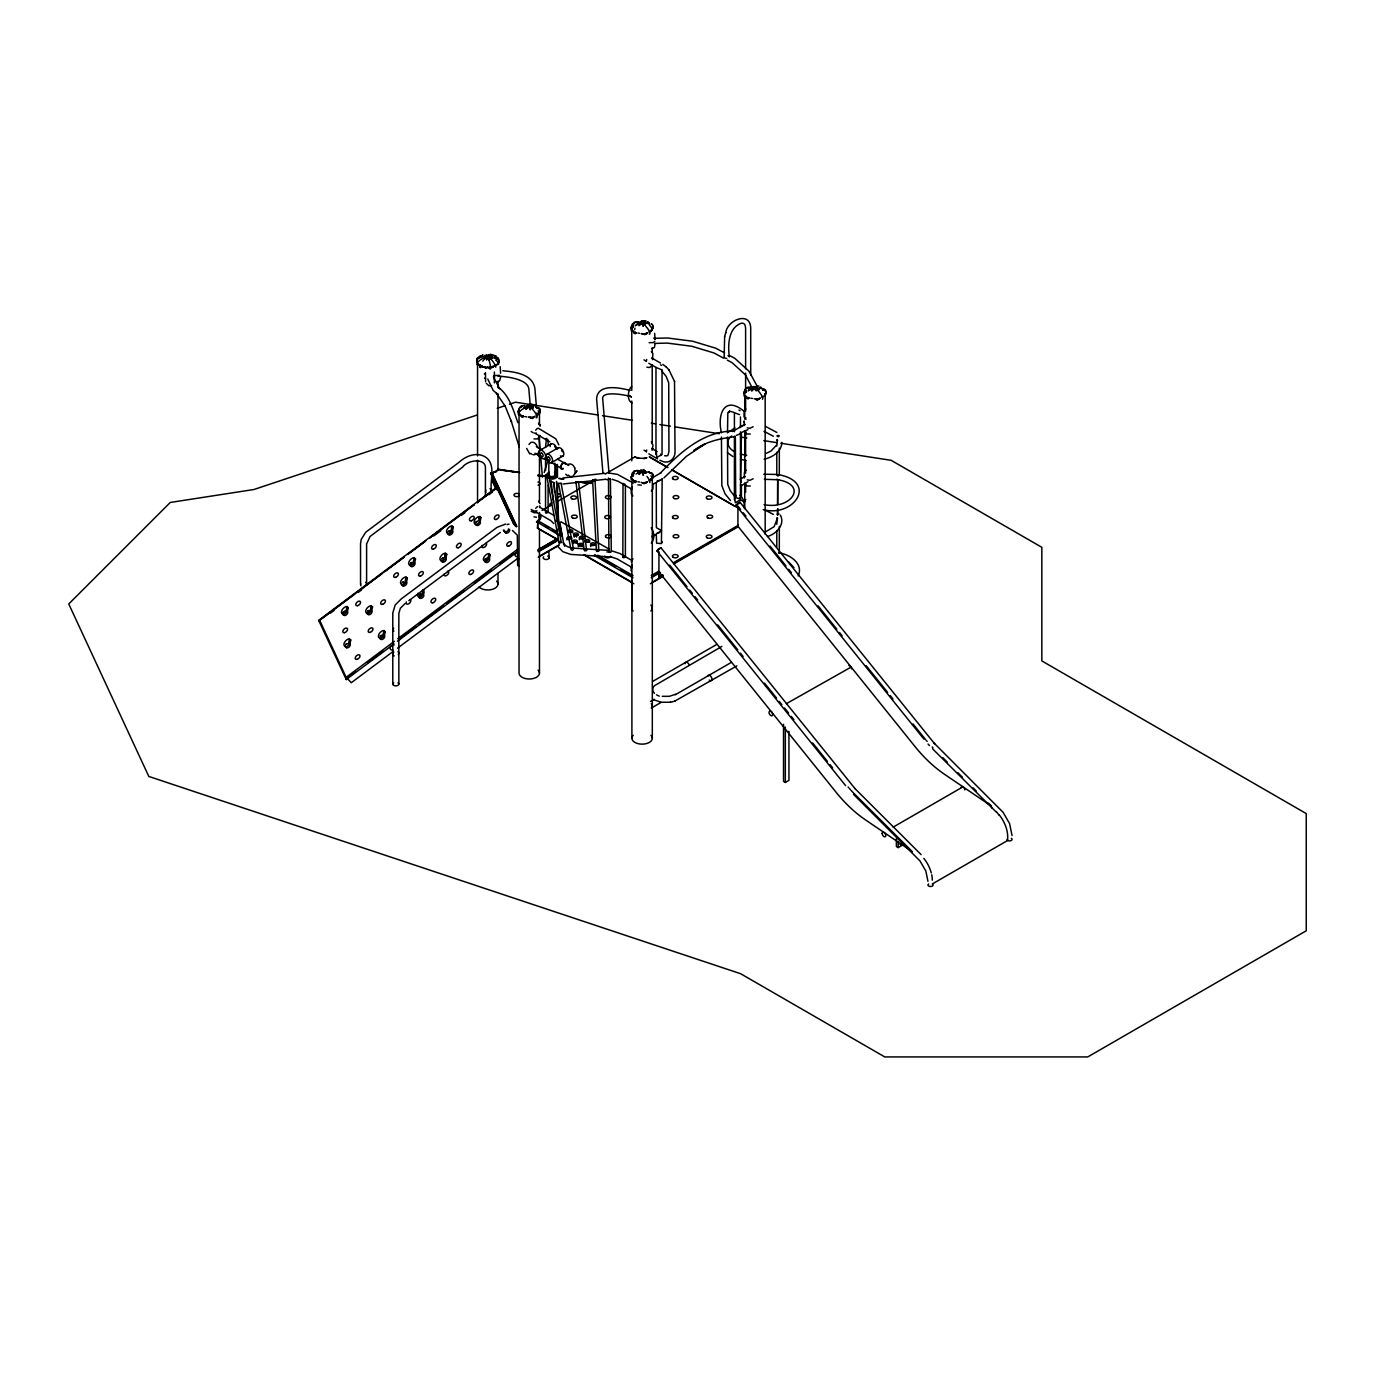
<?xml version="1.0" encoding="UTF-8"?>
<svg xmlns="http://www.w3.org/2000/svg" width="1375" height="1375" viewBox="0 0 1375 1375"><rect width="100%" height="100%" fill="white"/><g stroke="black" fill="none" stroke-linecap="round" stroke-linejoin="round"><path stroke-width="1.5" d="M656.287 534.411L656.58 543.159L661.427 543.606L662.183 478.878M605.155 474.083L634.837 456.947M735.367 437.405L735.694 497.612L738.873 498.558L741.4 497.097L741.434 485.547L747.966 481.766M779.058 513.958L777.425 514.903L777.614 508.681M655.016 343.527L654.483 347.428L652.025 348.752M780.364 515.058C785.452 524.545 776.256 533.947 767.559 536.508M500.689 376.87L499.623 380.892L496.925 382.078M635.748 481.078L634.064 480.923L635.233 481.113L635.147 482.591L631.933 478.723L634.459 481.748L636.436 481.628L635.13 481.164M498.128 359.184L497.819 359.184A13.509 10.656 -24.8 0 0 497.097 358.652M368.655 612.648L369.188 611.738M449.453 532.864L450.364 531.764M594.945 479.205L598.812 551.134L596.836 551.513L597.283 550.223M595.134 479.634L593.278 480.339M631.675 327.044L630.902 327.473L632.792 323.572L631.709 327.714M743.755 392.631L745.645 388.712L744.219 393.181L745.37 391.548A10.811 8.525 -24.8 0 1 745.938 390.947M519.406 472.244L497.905 469.58M724.642 336.548L724.161 356.916M548.109 485.152L548.092 512.514L545.961 513.133L546.459 511.706M625.402 485.684L625.384 557.219L623.253 557.769L623.459 556.377M662.045 369.548L662.045 454.489L656.855 457.48L656.373 452.977M744.047 501.841L740.472 499.778L735.298 502.769L734.817 498.248M561.069 483.192L573.478 549.295L572.275 550.43L570.934 549.45L558.491 483.244L561.034 483.364M781.825 442.303C781.791 451.67 772.269 457.377 764.173 459.233M776.738 519.991L774.142 526.659L765.927 531.661M491.82 367.709L487.042 367.245L490.652 368.964M521.211 415.766L523.583 416.47M544.242 472.519L548.006 459.955M646.181 333.214A10.811 2.286 -81.2 0 0 646.044 334.056L641.266 333.592L644.841 334.555L647.625 332.922L643.655 334.314M646.13 481.937A10.811 2.286 -81.2 0 0 645.975 482.78L644.875 483.295M746.986 397.358L749.341 398.062L747.278 398.114L744.855 395.158L748.069 399.025L748.155 397.547M759.034 398.372A10.811 2.286 -81.2 0 0 758.897 399.214L754.119 398.767M736.244 435.377L741.434 433.417L740.541 485.031L741.434 485.547L740.541 485.031M486.733 359.786L488.108 355.386L489.466 355.506L485.805 357.878M845.608 785.606L656.923 550.877L658.814 548.745L660.945 547.783L855.044 788.648M660.945 547.783L656.923 550.877M923.931 739.148L735.917 505.261L737.808 503.13L739.939 502.184L934.038 743.05M739.939 502.184L738.564 503.886M586.609 550.55L584.598 550.859L585.166 549.502M578.497 481.611L586.609 550.533M498.678 362.45L498.953 361.006L498.214 363.705M766.03 392.511L765.256 395.278L766.03 392.511M610.397 478.844L611.291 551.461C610.998 553.747 607.08 551.255 609.692 550.945M545.548 447.408L546.459 438.333M622.858 557.133L623.013 483.347M779.35 448.13L779.298 475.252L777.683 476.025L777.425 474.581M513.941 524.133L491.03 473.069L492.095 473.069L516.845 526.402M486.647 359.752L487.97 355.747L489.363 355.266M558.938 542.231L559.436 543.159L561.309 542.334L549.639 480.133M556.944 533.878L536.594 521.709L538.33 520.936L556.927 531.661M500.586 373.227L500.191 366.661M744.356 477.898L744.648 476.678M631.228 561.773L632.947 558.731M494.381 382.938L494.381 372.006M559.178 543.108L546.666 475.613M557.58 483.295L557.631 521.348M558.834 535.511L560.141 534.858L553.816 482.505M725.759 332.767C727.031 320.134 750.337 310.544 750.716 328.161L750.716 375.048M776.789 446.084L777.425 439.467M776.789 524.288L777.425 517.653M779.298 553.438L779.35 526.316M724.573 336.806L725.811 332.63M798.153 575.936C804.048 563.578 789.233 553.97 778.473 552.802M545.548 439.003L547.955 439.416M622.858 483.639L625.041 484.258M540.066 435.514L537.556 438.934L533.964 438.9M652.283 352.395L651.355 351.553L652.85 353.512L652.558 359.683M652.283 442.698L651.355 441.856L653.005 445.07L652.094 450.312M996.411 812.212L932.559 748.791M654.844 341.258L653.314 342.598L649.12 342.684M381.373 637.244L382.456 636.298L382.525 637.381M403.494 583.756L404.955 583M411.623 564.438L412.723 563.475L412.947 564.386M420.527 596.114L421.438 595.186M486.355 560.33L487.438 559.384M479.806 516.398L478.878 520.214L480.098 521.709A2.492 1.478 -43.5 0 1 478.981 524.889L478.483 525.198A2.492 1.478 -43.5 0 1 476.97 525.439L475.527 524.081A4.795 2.853 -43.5 0 1 474.53 520.438A4.795 2.853 -43.5 0 1 478.878 516.57L480.958 517.602L480.098 521.709M776.17 445.483L771.031 451.017L765.927 453.475M394.35 641.317L346.156 677.308L346.277 679.611L318.656 620.314L496.942 487.145M538.038 413.961L539.567 413.72L540.272 410.919L538.656 414.167A10.811 8.525 -24.8 0 0 538.106 413.738M652.369 478.775L653.125 476.077L652.008 479.772L651.2 478.638L652.317 478.002L650.891 479.119A10.811 8.525 -24.8 0 1 651.595 479.531M776.789 439.88L777.58 440.705M776.789 518.066L777.58 518.891M707.747 676.156L707.97 675.675A3.025 1.753 60 0 1 710.72 676.259A3.025 1.753 60 0 1 711.838 680.006A3.025 1.753 60 0 1 709.259 680.058M651.303 330.773L652.386 329.278M765.359 395.261L764.156 395.948L765.239 394.436A10.811 6.239 60.1 0 0 764.827 393.68M480.511 364.736L480.27 365.234A1.977 1.152 -59.9 0 0 479.892 366.18M748.739 389.623L748.98 389.108A10.811 2.286 -81.2 0 1 749.427 388.386M498.231 362.863L498.764 361.866M652.403 365.148L649.739 367.503L646.817 367.228M555.62 520.42L556.084 521.383M751.798 390.775L754.033 388.3L757.488 387.08M347.119 606.409L346.191 610.225L347.411 611.72A2.492 1.478 -43.5 0 1 346.294 614.9L345.761 615.227A2.492 1.478 -43.5 0 1 344.283 615.45L342.839 614.092A4.795 2.853 -43.5 0 1 341.842 610.448A4.795 2.853 -43.5 0 1 346.191 606.581L348.27 607.612L347.411 611.72M349.611 638.756L348.683 642.572L349.903 644.067A2.492 1.478 -43.5 0 1 348.803 647.247L348.305 647.556A2.492 1.478 -43.5 0 1 346.775 647.797L345.348 646.422A4.795 2.853 -43.5 0 1 344.334 642.795A4.795 2.853 -43.5 0 1 348.683 638.911L350.763 639.959L349.903 644.067M371.388 605.619L370.477 609.434L371.68 610.93A2.492 1.478 -43.5 0 1 370.58 614.092L370.047 614.436A2.492 1.478 -43.5 0 1 368.552 614.659L367.125 613.284A4.795 2.853 -43.5 0 1 366.111 609.641A4.795 2.853 -43.5 0 1 370.459 605.773L372.539 606.822L371.68 610.93M414.356 557.58L413.428 561.395L414.648 562.891A2.492 1.478 -43.5 0 1 413.531 566.07L413.033 566.38A2.492 1.478 -43.5 0 1 411.52 566.62L410.077 565.263A4.795 2.853 -43.5 0 1 409.08 561.619A4.795 2.853 -43.5 0 1 413.428 557.734L415.491 558.783L414.648 562.891M406.209 576.898L405.281 580.731L406.502 582.227A2.492 1.478 -43.5 0 1 405.384 585.389L404.852 585.716A2.492 1.478 -43.5 0 1 403.373 585.939L401.93 584.581A4.795 2.853 -43.5 0 1 400.933 580.938A4.795 2.853 -43.5 0 1 405.281 577.07L407.361 578.119L406.502 582.227M384.089 630.403L383.161 634.219L384.381 635.714A2.492 1.478 -43.5 0 1 383.281 638.877L382.748 639.22A2.492 1.478 -43.5 0 1 381.253 639.444L379.827 638.069A4.795 2.853 -43.5 0 1 378.812 634.425A4.795 2.853 -43.5 0 1 383.161 630.558L385.241 631.606L384.381 635.714M452.186 525.834L451.258 529.65L452.478 531.145A2.492 1.478 -43.5 0 1 451.378 534.325L450.845 534.652A2.492 1.478 -43.5 0 1 449.35 534.875L447.923 533.517A4.795 2.853 -43.5 0 1 446.909 529.873A4.795 2.853 -43.5 0 1 451.258 526.006L453.337 527.038L452.478 531.145M445.62 553.059L444.692 556.875L445.913 558.37A2.492 1.478 -43.5 0 1 444.795 561.55L444.297 561.859A2.492 1.478 -43.5 0 1 442.784 562.1L441.358 560.742A4.795 2.853 -43.5 0 1 440.344 557.098A4.795 2.853 -43.5 0 1 444.692 553.214L446.772 554.263L445.913 558.37M489.07 553.489L488.142 557.305L489.363 558.8A2.492 1.478 -43.5 0 1 488.245 561.98L487.747 562.272A2.492 1.478 -43.5 0 1 486.234 562.53L484.756 561.155A4.795 2.853 -43.5 0 1 483.794 557.528A4.795 2.853 -43.5 0 1 488.142 553.644L490.222 554.692L489.363 558.8M508.991 524.184L508.166 524.202A4.795 2.853 -43.5 0 0 507.117 524.614M651.303 330.791L653.177 327.353L651.578 330.602A10.811 8.525 -24.8 0 0 651.011 330.172M652.352 478.844L651.045 478.723M526.092 409.252L529.994 405.659L533.448 406.536M751.867 390.844L754.841 387.716L749.152 389.555M753.466 387.166C759.206 396.688 756.147 383.986 750.698 388.438M999.041 815.152L996.514 811.852M528.98 444.452L530.698 442.561A6.377 4.538 75.9 0 1 537.075 446.273A2.956 2.097 75.9 0 0 538.055 447.648M496.908 470.628L498.661 469.288L495.223 472.261M497.423 470.267L498.472 469.081M744.648 424.686L744.27 425.494L744.27 421.352M561.241 542.575L560.398 541.561M526.075 409.114L529.478 405.917L533.552 406.295M743.789 392.511L745.989 392.339A10.811 6.239 60.1 0 0 744.975 392.58M477.847 362.261L477.52 362.656A1.977 1.564 -24.8 0 0 477.211 363.052M519.148 412.173L518.839 412.569A1.977 1.564 -24.8 0 0 519.217 415.061M523.342 416.23A10.811 8.525 -24.8 0 0 522.792 416.831L519.097 413.566L521.486 416.505M539.498 413.686L538.192 413.566M652.369 330.155L650.959 330.395M485.238 358.583L487.781 356.228L486.681 355.145M735.402 496.547L736.261 495.584M745.8 409.011L744.081 412.053L743.995 417.003M745.8 499.452L744.081 502.477L744.391 508.252M652.833 484.378L662.286 478.947M652.833 536.491L661.427 530.561L656.373 527.656L656.27 482.711M538.295 520.987L539.894 519.475A11.653 6.737 0 0 0 540.152 514.336M480.305 356.709L480.528 356.503A13.509 7.786 60.1 0 1 482.178 355.678M631.658 476.42L632.723 472.278L631.984 475.716M523.566 416.488L521.538 416.556L522.792 416.831M635.216 332.217L634.459 332.991L632.019 329.983L635.216 333.867L635.302 332.389L633.995 333.008L635.181 332.441M450.622 532.83L449.728 533.431A2.492 1.478 -43.5 0 1 448.198 533.672L447.923 533.517M443.403 559.195L443.008 560.347M521.641 416.522L522.569 415.92M728.32 432.128L734.972 428.02M731.672 435.961C725.175 440.275 727.512 448.714 735.281 452.048M651.303 491.064L652.833 489.139L653.022 483.777M651.303 543.056C654.878 539.344 654.414 531.73 651.2 527.777M745.989 470.198L744.459 472.123L744.27 477.486M405.041 603.608L400.383 608.214L398.836 613.284L398.836 684.08M523.394 407.963L524.941 406.759M636.298 324.397L641.987 322.575L641.3 321.458M495.258 471.883L497.441 470.164M318.914 620.795L404.216 556.927M407.636 554.366L426.405 540.341M429.825 537.797L474.22 504.625M477.641 502.081L496.427 488.039L477.727 502.167M320.633 619.506L354.784 594M358.205 591.456L382.095 573.598M385.516 571.038L404.302 557.012M407.722 554.469L424.789 541.716M429.911 537.883L474.306 504.711M330.584 613.027L334.039 610.466M358.136 592.453L361.573 589.892M433.864 535.889L440.739 530.75M461.398 515.333L464.836 512.755M488.933 494.759L492.37 492.181M408.839 600.703L500.328 532.417M397.788 638.739L518.272 548.745M355.558 671.722L346.947 678.15L351.295 682.722L392.391 652.025M367.606 662.716L383.092 651.148M398.578 639.581L415.8 626.725M419.237 624.147L443.334 606.152M446.772 603.573L463.994 590.717M474.323 583.017L491.528 570.161M500.139 563.733L513.906 553.438M346.191 679.525L394.092 643.895M397.409 641.248L517.034 552.062A3.025 2.389 -24.9 0 0 515.35 555.947L516.398 556.703M397.53 648.192L517.378 558.663M493.78 378.623L494.519 377.077M499.503 375.306L493.659 375.616M652.197 536.903L652.661 534.961M661.117 454.988L660.516 454.077M663.902 477.933L686.469 456.277L705.014 443.953L693.722 450.656C705.788 441.341 720.758 438.333 735.367 436.717M754.084 386.873L753.156 386.977L754.084 386.409M578.308 481.972L576.091 482.006M737.533 504.694L735.917 505.261M344.902 612.545L345.778 612.391M444.778 557.167A2.492 1.478 -43.5 0 1 443.661 560.33L443.162 560.639A2.492 1.478 -43.5 0 1 441.633 560.897L441.358 560.742M637.845 323.28L642.005 322.541L639.014 325.686L642.039 322.592L643.208 326.322L641.094 321.389M757.814 399.712L760.461 398.062L756.869 400.194L755.734 399.128M489.792 368.689L490.48 366.3A13.509 2.836 81.2 0 0 488.641 358.686M642.812 482.711L644.909 483.278L647.556 481.628L643.947 483.759L641.197 482.333M534.703 416.47L530.75 417.88A10.811 6.239 60.1 0 0 530.337 417.123M534.703 416.488L531.97 418.086L533.002 418.43L528.344 417.158L531.867 417.484M744.545 392.15L745.852 392.752M494.811 365.733L496.066 365.028M649.017 332.08L650.289 331.375M536.113 415.645L537.384 414.941M655.978 454.489L655.978 367.417L660.928 369.463M660.516 364.805L661.633 365.441M539.567 450.588L551.478 443.695M546.459 454.558L558.37 447.683M551.22 462.791L563.131 455.916M542.025 510.4L551.306 505.037M556.875 501.823L595.873 479.308M738.959 410.077L740.059 410.73M761.87 397.238L763.142 396.533M537.78 527.897L537.78 521.383L537.436 528.103L558.181 539.67M648.966 480.803L650.237 480.081M538.278 549.57L556.858 538.845M538.278 549.88L558.422 538.244M538.312 550.206L556.686 539.602M538.347 550.567L556.789 539.928M538.364 550.945L556.858 540.272M747.966 429.636L740.541 432.902M538.381 551.289L556.892 540.598M538.381 551.719L556.909 541.028M538.845 556.548L559.298 544.741M538.278 557.253L558.714 545.462M651.252 575.558L658.677 571.278M673.509 562.702L738.444 525.216M673.63 563.389L737.928 526.264L737.928 506.138L740.609 509.455M652.197 576.194L657.748 572.98M673.973 563.802L738.272 526.694M651.234 577.792L660.516 572.43M658.934 551.736L658.934 577.087L662.612 574.973M658.934 577.087L662.939 575.163M651.853 582.519L662.973 576.091M650.341 583.773L663.317 576.28M652.902 681.278L716.736 644.428M721.841 646.439L654.448 685.73A13.114 7.563 0 0 0 654.448 693.309M650.53 701.491L654.242 699.342M651.698 707.816L660.997 702.453M675.228 694.805L731.362 662.389M736.863 665.878L674.558 701.25M786.397 703.673L851.091 667.116A2.561 1.478 60 0 1 851.623 668.903M783.527 724.264L783.527 781.395L785.331 782.444L788.941 780.364L788.941 731.362M893.166 827.131L962.964 786.827M896.38 838.681L896.38 846.553L898.184 847.602L901.794 845.505L899.989 844.473M932.302 883.97L1007.686 840.452L1007.686 836.67A23.942 13.819 60 0 0 999.23 814.859M538.158 410.661A10.811 6.239 60.1 0 1 539.464 412.844L538.656 414.167M745.061 424.377L732.411 431.492L733.597 431.08C703.261 431.062 679.766 452.684 660.189 473.309L660.962 472.845L651.698 478.156M631.692 386.358C627.688 390.019 626.691 400.417 631.95 403.047M753.156 426.748L749.908 428.295L747.227 427.883M740.094 479.325L745.164 476.42M753.156 478.741L749.908 480.288L747.227 479.875M753.156 386.977L756.92 387.045M640.836 470.216L645.081 470.834M536.525 522.105L539.498 518.856L538.948 515.762M608.506 477.984L608.902 551.891M659.708 480.425L657.13 480.923M659.708 532.555L657.13 533.036M479.6 356.228L480.837 355.627M633.823 322.575L635.061 321.973M520.902 406.141L522.156 405.539M746.677 387.733L747.914 387.131M633.755 471.298L635.009 470.697M493.264 472.536L495.687 471.488M493.092 472.828L495.894 471.505M496.134 471.608L490.634 473.43L514.869 525.662M675.675 694.203L669.384 696.317L662.234 696.317M537.075 512.394L534.359 512.806L531.145 511.242M777.425 513.511L777.425 514.903M536.972 510.778L534.239 511.105L531.163 509.455M750.286 434.036L746.728 433.95L744.442 430.736M750.286 486.028L746.728 485.942L744.648 483.433M476.97 415.078L253.962 489.5L170.259 502.459L68.75 603.952L148.809 776.445L740.644 973.723L884.761 1056.928L1087.763 1056.928L1306.25 930.789L1306.25 813.587L1041.837 660.928L1041.837 547.319L891.172 460.333L780.811 443.248M497.234 408.306L505.347 405.591M509.403 404.25L515.488 402.205L598.262 415.027M641.214 321.252L642.847 320.736M528.309 404.817L529.925 404.302M739.578 414.666L734.405 412.706L734.405 431.819M525.594 406.45L530.337 406.364L533.328 408.1L526.367 406.192M610.259 478.998L608.833 479.067M740.283 426.198L743.669 425.288M505.656 524.064L497.166 527.278L401.225 598.933L395.158 605.052L392.786 612.975L392.786 684.08M491.683 385.619L488.795 385.722L486.32 383.402M652.988 699.514L661.289 702.264L670.502 702.23M490.583 473.808L491.769 473.533M492.216 473.413L493.075 473.206M496.272 489.741L491.769 480.047L492.216 475.045M670.33 702.264L674.867 701.181M477.623 363.722L477.692 364.702M536.37 433.091L534.239 433.177M489.861 355.541L487.85 356.177L488.984 359.975M480.958 517.602L480.03 517.773A4.795 2.853 -43.5 0 0 478.981 518.203M453.337 527.038L452.409 527.209A4.795 2.853 -43.5 0 0 451.378 527.639M414.58 558.955L415.491 558.783M446.772 554.263L445.844 554.434A4.795 2.853 -43.5 0 0 444.812 554.864M489.294 554.847L490.222 554.692M406.433 578.273L407.361 578.119M347.342 607.784L348.27 607.612M372.539 606.822L371.611 606.977A4.795 2.853 -43.5 0 0 370.58 607.406M384.312 631.761L385.241 631.606M349.834 640.131L350.763 639.959M748.567 397.891L747.312 398.148M643.758 458.666L646.353 458.202M484.808 355.506L487.764 356.005L488.898 359.872M485.461 373.897L484.309 373.914M643.569 482.917L644.909 483.278L644.033 482.762M644.909 334.572L644.084 334.039M604.622 473.327L562.822 477.967M605.103 479.342L562.908 484.017M634.562 332.956L636.487 332.905L634.511 333.025M480.339 366.609L482.264 366.558L479.772 366.661M764.036 389.177L762.438 389.262L764.947 389.503M536.422 517.258L533.964 516.828M496.959 357.672L495.481 357.775L497.87 358.016M538.261 407.584L536.731 407.688L539.189 407.911M763.778 474.255L776.652 474.427M641.334 485.152L637.897 484.842M764.38 479.325L778.697 479.772M492.611 355.334L494.072 355.3M519.131 410.558L517.997 410.919L518.805 411.28A10.811 6.239 60.1 0 1 519.2 410.988M654.792 338.302L667.562 337.992L692.708 341.241L715.825 348.236L724.608 352.911M654.723 343.406L667.322 343.097L691.78 346.259L713.969 352.963L723.594 358.153M485.22 355.403L487.798 355.988L483.656 357.895L487.764 356.005L486.87 355.042M611.497 557.012L570.625 554.4L562.788 551.667L558.027 546.666M608.781 473L617.444 474.375L633.445 483.141M762.438 389.262L762.953 390.191M573.066 548.109L606.839 550.258A1.942 1.117 0 0 0 608.987 549.02L561.069 521.83L559.883 522.723L563.561 542.953A12.1 6.995 0 0 0 571.914 548.006M664.623 455.744C668.508 456.105 667.872 455.95 668.955 451.241L668.714 382.92L666.222 376.492L661.908 371.112M663.455 461.708C669.797 463.736 675.538 457.669 675.022 451.464L674.523 381.339M645.15 322.111L642.056 322.523C652.18 327.113 636.281 320.066 646.473 322.73M764.053 504.625C790.797 510.091 808.878 484.98 777.666 479.652L777.631 504.539L777.734 479.652L776.789 479.205M763.228 509.627C793.65 517.756 818.348 482.161 778.473 474.616M475.492 524.064L475.819 524.236A2.492 1.478 -43.5 0 0 477.297 524.013L477.83 523.686A2.492 1.478 -43.5 0 0 478.964 520.506M476.644 525.284L476.678 525.284A4.795 2.853 -43.5 0 1 475.286 523.566M508.561 528.877A2.492 1.478 -43.5 0 1 507.117 531.317L506.584 531.644A2.492 1.478 -43.5 0 1 505.106 531.867L504.762 531.695A4.795 2.853 -43.5 0 1 503.422 529.994M504.814 531.712L506.258 533.07A2.492 1.478 -43.5 0 0 507.736 532.847L508.269 532.52A2.492 1.478 -43.5 0 0 509.386 529.358M449.023 534.72L449.075 534.72A4.795 2.853 -43.5 0 1 447.666 533.002M485.908 562.358L485.942 562.375A4.795 2.853 -43.5 0 1 484.619 559.728M442.492 561.945L442.458 561.945A4.795 2.853 -43.5 0 1 441.1 560.227M410.042 565.245L410.369 565.417A2.492 1.478 -43.5 0 0 411.847 565.194L412.38 564.85A2.492 1.478 -43.5 0 0 413.514 561.688M411.177 566.466L411.228 566.466A4.795 2.853 -43.5 0 1 409.836 564.747M401.895 584.581L402.222 584.736A2.492 1.478 -43.5 0 0 403.717 584.512L404.25 584.186A2.492 1.478 -43.5 0 0 405.367 581.023M403.047 585.784L403.081 585.784A4.795 2.853 -43.5 0 1 401.689 584.066M417.983 593.295A4.795 2.853 -43.5 0 0 418.928 596.939L419.272 597.094A2.492 1.478 -43.5 0 0 420.75 596.87L421.283 596.544A2.492 1.478 -43.5 0 0 422.4 593.381C422.641 583.636 425.975 596.303 422.4 593.364M423.552 594.584A2.492 1.478 -43.5 0 1 422.434 597.747L421.902 598.073A2.492 1.478 -43.5 0 1 420.423 598.314L420.08 598.142A4.795 2.853 -43.5 0 1 418.722 596.423M367.073 613.284L367.4 613.439A2.492 1.478 -43.5 0 0 368.895 613.216L369.428 612.889A2.492 1.478 -43.5 0 0 370.545 609.727M368.225 614.487L368.277 614.505A4.795 2.853 -43.5 0 1 366.867 612.786M342.805 614.075L343.131 614.247A2.492 1.478 -43.5 0 0 344.627 614.023L345.142 613.697A2.492 1.478 -43.5 0 0 346.277 610.517M343.956 615.295L343.991 615.295A4.795 2.853 -43.5 0 1 342.667 612.666M379.775 638.069L380.102 638.223A2.492 1.478 -43.5 0 0 381.597 638L382.13 637.673A2.492 1.478 -43.5 0 0 383.247 634.511M380.927 639.272L380.978 639.289A4.795 2.853 -43.5 0 1 379.569 637.57M345.297 646.422L345.623 646.594A2.492 1.478 -43.5 0 0 347.119 646.353L347.652 646.027A2.492 1.478 -43.5 0 0 348.769 642.864M346.448 647.642L346.483 647.642A4.795 2.853 -43.5 0 1 345.091 645.923M640.922 470.147L641.953 471.247L637.794 472.003L642.417 471.333L646.181 473.258L642.039 471.264L638.945 474.409L642.331 471.075L645.03 470.852M638.859 458.408L636.041 457.6M637.948 333.042L639.581 333.3M750.802 398.2L752.434 398.441M525.044 416.608L526.659 416.866M637.897 481.766L639.512 482.006M502.855 370.752C514.405 371.886 532.28 373.863 534.841 388.094L536.473 407.189M630.094 390.431C620.692 387.956 597.506 382.834 596.612 398.853L602.938 472.948M497.836 376.097C507.616 376.63 527.312 379.191 528.808 388.627L530.269 405.745M631.4 396.756C622.755 394.178 601.305 390.964 602.697 398.853L609.005 472.948M602.508 415.68L632.225 420.269M651.337 423.225L655.583 423.878M659.828 424.548L670.433 426.181M674.678 426.834L719.245 433.727M740.472 437.009L746.848 438.006M763.83 440.636L776.566 442.595M538.381 475.2L546.872 476.506M559.522 478.448L563.819 479.119L558.645 478.414M580.645 481.714L591.353 483.381M497.939 469.202L519.612 472.519M537.745 475.183L546.838 476.73M580.353 481.92L591.027 483.398M502.098 470.216L506.292 470.869M510.486 471.522L514.68 472.175M537.728 475.733L541.922 476.386M581.728 482.539L585.922 483.192M644.514 333.816L646.044 334.056M757.367 398.973L758.897 399.214M644.445 482.539L645.975 482.78M636.487 321.784L637.966 322.025M636.419 470.508L637.966 470.783M559.023 533.998L560.141 534.858M740.403 454.094L746.677 455.417M740.747 459.387L746.006 460.488M644.514 320.667L646.147 321.011M757.797 385.911L759 386.169M490.291 354.32L491.923 354.664M531.609 404.216L533.225 404.577M612.15 479.291L618.097 481.284L632.208 489.431M554.503 482.848L550.533 481.25M612.253 551.014L620.022 553.575L631.864 560.416M611.342 556.978L617.186 558.938L632.208 567.617M631.383 397.014L629.32 395.45M756.491 399.352L757.625 399.077M530.716 417.759L531.919 418.12L531.18 417.605M651.114 472.742L652.042 473.069M485.564 378.658L484.533 378.091M765.531 426.405L776.858 432.455M764.036 431.32L773.352 436.219M764.036 509.506L773.352 514.405M778.68 435.48C774.177 434.964 779.952 438.47 778.834 435.583M733.769 412.328L729.678 411.245L728.269 412.414L729.627 411.142L727.822 413.291L727.495 432.884M659.845 460.23L662.922 461.536M490.6 357.139L487.884 356.211L492.009 358.188M512.48 530.509L517.327 535.15L517.653 564.884M653.761 338.061L654.964 339.092M732.892 456.534L727.392 452.65M729.85 355.695L734.869 358.359L749.1 371.336L756.869 385.653M727.341 360.13L731.998 362.605L745.336 374.756L751.472 386.375M634.855 456.792L635.284 457.033A11.653 6.737 0 0 0 646.886 457.72M528.172 404.955L530.217 409.87L528.395 405.023M484.791 561.155L485.083 561.327A2.492 1.478 -43.5 0 0 486.578 561.086L487.111 560.759A2.492 1.478 -43.5 0 0 488.228 557.597M560.433 455.864L560.88 456.122A4.795 2.767 60 0 0 563.819 453.922A4.795 2.767 60 0 0 560.862 448.336L559.986 447.837A4.795 2.767 60 0 0 557.305 448.68M542.266 458.408L541.819 458.15A4.795 2.767 60 0 1 538.88 452.564A4.795 2.767 60 0 1 541.819 450.381L542.695 450.88A4.795 2.767 60 0 1 545.652 456.466A4.795 2.767 60 0 1 542.712 458.666M549.158 462.378L548.711 462.12A4.795 2.767 60 0 1 547.095 460.419M651.819 358.033L660.516 363.052M744.167 411.348C724.866 395.261 716.908 413.531 721.428 432.764M648.828 363.309L655.978 367.417M651.87 448.611L657.216 451.705M648.794 453.836L657.491 458.872M649.412 456.827L667.975 467.552M671.67 469.683L738.478 508.252M649.378 456.947L666.084 466.589M671.636 469.803L734.714 506.206M538.759 428.467L555.741 438.745L558.852 444.847M535.717 433.727L549.845 441.873M536.353 446.686L541.286 449.539M563.853 462.567L568.803 465.42M557.717 459.216L564.678 463.237M534.944 453.269L539.877 456.122M544.277 458.459L547.748 460.47M551.22 462.464L561.636 468.48M540.444 507.633L553.97 515.453M535.717 511.912L550.739 520.575L553.73 523.566M573.616 541.303L582.897 546.648M597.747 555.225L632.998 575.575M610.105 563.148L615.673 566.362M544.861 525.869L548.556 528M552.269 530.148L555.981 532.28M594.928 554.778L615.33 566.552M620.898 569.766L632.036 576.194M594.034 555.294L632.981 577.792M584.152 554.675L632.363 582.519M537.436 528.103L557.837 539.877M583.808 554.864L633.892 583.773M739.784 495.258L741.4 497.097M644.016 359.855L645.889 361.058M644.016 450.158L645.889 451.361M531.163 431.527L533.036 432.73M495.413 355.678L496.581 356.469M662.87 364.409L666.17 366.884M539.241 424.308L540.048 425.459M632.878 495.945L631.348 494.038L631.142 488.675M567.48 475.733L565.744 474.22M529.788 453.973L526.625 448.422M788.511 561.808L793.942 567.6M652.3 357.723L653.005 358.892M652.3 448.027L653.005 449.195M539.43 424.067L538.502 423.225L540.066 425.7M539.43 501.995L538.502 501.136L540.066 503.628M760.461 386.942L761.716 388.145M534.703 405.35L536.611 407.67L535.941 406.553M942.769 757.608L947.323 762.145M957.962 772.767L962.517 777.305M973.156 787.909L976.181 790.934M988.333 803.069L991.375 806.094L944.487 774.28A101.2 58.438 60 0 1 914.942 746.47L737.911 526.23M921.095 854.597L854.906 788.511M853.566 794.389L919.995 860.956L925.839 870.994L927.953 881.341M934.587 743.617L1003.062 812.281L1009.577 823.573L1012.052 835.536M668.903 369.772L674.609 381.648M933.9 742.895L934.742 743.772M418.98 596.939L420.131 598.142M665.947 366.644L669.023 369.892M734.542 496.083L730.228 490.703L727.719 484.275L727.495 437.113M730.503 500.552L724.986 493.728L721.841 485.547L721.428 437.027M850.695 666.548L850.283 666.119A2.561 1.478 60 0 0 848.908 665.534M929.5 745.611L928.073 744.047M740.541 480.081L741.434 482.041M743.273 512.772L745.955 516.106M770 546.03L786.036 565.984M788.717 569.302L791.381 572.636M818.125 605.894L836.825 629.166M839.506 632.483L842.17 635.817M866.233 665.741L887.614 692.347M890.295 695.664L892.959 698.998M913.017 723.938L925.048 738.891A77.206 44.567 60 0 0 925.719 739.75M669.625 565.039L687.002 586.661M689.666 589.978L692.347 593.295M695.011 596.63L697.692 599.947M717.733 624.886L737.791 649.825M740.455 653.159L743.136 656.477M764.517 683.083L776.548 698.053M779.212 701.37L781.894 704.705M784.558 708.022L788.58 713.006M791.244 716.341L793.925 719.658M812.625 742.947L827.337 761.234M830.002 764.552L832.683 767.886M498.111 362.484L497.784 362.089A13.509 10.656 25 0 0 497.08 361.333M658.934 571.88L835.948 792.086A101.2 58.438 60 0 0 865.494 819.895L912.381 851.709L854.666 794.131A77.206 44.567 60 0 1 850.987 790.281M992.131 808.208L991.152 806.523M564.712 546.356L563.183 542.609M741.452 496.839L744.064 500.981M648.794 471.711L649.464 472.811L648.759 471.642M490.737 355.575L490.514 354.973A13.509 2.87 -81.2 0 0 490.119 354.561M496.736 487.489L513.648 523.841M319.464 619.902L346.156 677.308M491.7 473L516.553 526.556M491.339 473L516.295 526.763M491.03 473.069L515.161 525.095M490.772 473.223L514.989 525.37M492.216 479.927L495.825 487.695M493.402 376.767L499.589 388.747L498.455 387.458C509.644 395.691 513.27 410.266 517.911 422.658M487.781 379.036L493.144 390.38L497.681 394.23L496.255 393.027L505.141 406.106L511.517 421.902L510.967 420.269L519.252 447.047M744.477 422.984L743.995 421.145M743.823 393.147L744.202 394.041M476.798 361.556L476.678 360.181L477.125 362.553M654.672 333.334L655.016 339.505M765.617 390.208L765.961 391.222M652.764 325.05L653.108 326.064M652.695 473.773L653.056 474.788M539.842 408.616L540.203 409.63M498.541 358.703L498.902 359.717M689.253 665.259L689.116 664.795A3.025 1.753 60 0 0 686.692 662.252A3.025 1.753 60 0 0 685.111 663.713M574.767 468.016L575.266 473.155L576.967 470.869L573.031 476.128A6.377 4.538 75.9 0 1 570.694 476.438M661.977 541.561L662.269 542.644M643.139 475.045L641.97 471.316L643.07 475.011M559.883 524.425L562.083 536.542M485.616 381.837L485.461 372.608M540.1 425.975L539.997 425.184M575.919 481.577L584.203 550.155M551.048 480.803L553.558 501.669M556.841 528.791L557.597 535.047M565.744 464.355L565.675 463.667A3.678 2.114 -60 0 0 562.736 463.134A3.678 2.114 -60 0 0 560.57 467.569A3.678 2.114 -60 0 0 563.114 468.875M539 436.872L540.083 449.591M540.805 458.064L542.438 477.142M548.762 551.358L549.295 557.717M592.573 479.686L596.406 550.842M555.62 464.492L556.308 477.159M556.531 481.387L559.023 527.845M554.108 483.948L554.555 492.336M557.356 464.441L557.494 477.005M898.184 841.689L898.184 847.602M785.331 727.048L785.331 782.444M777.734 508.698L777.734 514.92M776.789 452.306L776.789 475.08M776.789 530.492L776.789 547.044M765.17 395.691L765.17 534.394M745.611 368.792L745.611 328.35C745.233 323.366 743.72 323.039 741.159 323.245C728.406 328.006 727.77 344.541 729.283 356.916A2.561 1.478 0 0 0 727.994 355.644M745.611 373.055L745.611 392.219M745.611 396.464L745.611 411.366M745.611 430.53L745.611 456.07M745.611 460.333L745.611 473.103M745.611 483.759L745.611 492.267M744.752 395.691L744.752 419.169M744.752 431.973L744.752 472.519M744.752 483.175L744.752 508.784M740.472 416.952L740.472 427.573M740.472 431.819L740.472 478.534M740.472 484.911L740.472 499.778M734.405 436.064L734.405 499.778M659.278 572.292L659.278 577.277M652.214 347.669L652.214 351.948M652.214 364.753L652.214 443.695M652.317 738.255L652.317 477.091A10.209 5.895 0 0 1 650.959 480.03M631.898 481.37L631.898 738.255M631.778 328.47L631.778 390.363M631.778 401.019L631.778 460.78M631.778 580.267L631.778 608.008M631.142 566.741L631.142 570.866M554.898 463.134L554.898 474.925M548.831 461.433L548.831 474.77M548.109 441.048L548.109 445.259M545.548 457.909L545.548 470.508M545.548 474.702L545.548 512.497M539.464 414.064L539.464 424.772M539.464 435.48L539.464 448.319M539.464 454.747L539.464 501.841M539.464 512.548L539.464 518.977M539.464 529.667L539.464 673.097M519.045 414.064L519.045 673.097A10.209 5.895 0 0 0 531.902 678.803A10.209 5.895 0 0 0 538.106 670.158M497.991 381.219L497.991 387.613M497.991 394.023L497.991 468.755M497.991 573.392L497.991 584.066M491.769 475.148L491.769 480.047M491.494 491.27C489.414 480.597 496.581 464.647 485.581 457.119C476.816 451.516 465.73 455.967 458.803 462.464L365.664 532.28L361.212 539.498L360.542 543.641L360.542 584.272M485.427 495.55L485.427 468.016C486.097 458.391 468.806 458.992 462.481 467.225L370.064 536.473L366.609 543.95L366.609 584.719M477.555 364.134L477.555 455.95M477.555 460.212L477.555 502.923M496.616 581.127A10.209 5.895 0 0 1 492.886 589.17A10.209 5.895 0 0 1 478.93 587.022M651.252 703.656A3.025 1.753 60 0 1 651.252 707.953M659.261 696.077A13.114 7.563 0 0 1 656.545 694.873M365.75 582.261A3.025 2.389 -24.9 0 1 366.506 583.945M360.972 585.802A3.025 2.389 -24.9 0 1 360.783 583.945M397.959 682.842A3.025 1.753 0 0 1 397.959 685.317A3.025 1.753 0 0 1 393.662 685.317A3.025 1.753 0 0 1 393.662 682.842M397.977 651.595A3.025 2.389 -24.9 0 1 398.269 654.552M394.23 655.927A3.025 2.389 -24.9 0 1 393.852 652.059M489.964 488.641A3.025 2.389 -24.9 0 1 491.27 491.253M485.891 492.577A3.025 2.389 -24.9 0 1 485.942 490.102M485.822 496.427A3.025 1.753 0 0 1 485.822 494.673M392.889 650.117A3.025 2.389 -24.9 0 1 390.156 647.625A3.025 2.389 -24.9 0 1 393.938 645.133M519.166 566.397A3.025 1.753 0 0 1 517.756 564.42M518.117 561.911A3.025 2.389 -24.9 0 1 518.667 558.834M422.434 591.061A4.795 2.853 -43.5 0 1 423.483 590.631M486.217 543.211A2.87 1.702 -43.5 0 1 484.344 547.25A2.87 1.702 -43.5 0 1 482.092 545.325M393.886 631.073A2.87 1.702 -43.5 0 1 393.697 628.272M410.059 599.586A2.87 1.702 -43.5 0 1 410.369 602.181A2.87 1.702 -43.5 0 1 407.206 604.175A2.87 1.702 -43.5 0 1 406.33 601.923M451.344 529.942A2.492 1.478 -43.5 0 1 450.227 533.122M505.914 532.916A4.795 2.853 -43.5 0 1 504.625 530.286M447.425 571.227A2.87 1.702 -43.5 0 1 448.559 573.289A2.87 1.702 -43.5 0 1 445.655 575.833A2.87 1.702 -43.5 0 1 444.005 574.217M547.731 556.119A3.18 1.839 0 0 1 548.402 556.411L549.209 557.253A3.18 1.839 0 0 1 548.402 558.972L547.027 559.453A2.973 1.719 0 0 1 544.105 558.989L543.331 558.198A3.18 1.839 0 0 1 543.641 556.841M485.753 356.434A13.509 10.656 25 0 0 477.847 358.978L477.52 359.287A1.977 1.564 25 0 0 477.211 359.58M486.784 356.486A13.509 10.656 25 0 1 488.847 356.812M491.872 357.792A13.509 10.656 25 0 1 492.834 358.239M495.533 359.941A13.509 10.656 25 0 1 496.341 360.611M495.739 357.053A1.977 1.152 -59.9 0 1 495.739 357.878M495.602 356.744A1.977 1.152 -59.9 0 0 495.378 356.538L495.137 356.314A13.509 7.803 -59.9 0 0 494.072 355.695M482.797 361.161A13.509 7.803 -59.9 0 1 483.45 360.353M484.137 359.58A13.509 7.803 -59.9 0 1 484.842 358.875M485.581 358.222A13.509 7.803 -59.9 0 1 486.32 357.62M487.816 356.606A13.509 7.803 -59.9 0 1 489.328 355.884M490.789 355.438A13.509 7.803 -59.9 0 1 493.47 355.489M488.091 357.242A13.509 2.836 81.2 0 1 488.366 357.947M496.891 359.047A10.811 8.525 25 0 1 497.441 359.648M480.545 367.623A1.977 1.152 -59.9 0 1 479.858 366.609M498.42 362.863A1.977 1.564 25 0 1 498.42 364.478M634.614 329.742A10.811 2.286 -81.2 0 1 634.992 328.195M635.267 322.506A13.509 7.786 60.1 0 1 638.378 321.87M639.083 321.973A13.509 7.786 60.1 0 1 640.544 322.42M642.039 323.142A13.509 7.786 60.1 0 1 642.795 323.623M644.291 324.758A13.509 7.786 60.1 0 1 645.012 325.411M645.717 326.133A13.509 7.786 60.1 0 1 646.405 326.889M647.058 327.697A13.509 7.786 60.1 0 1 649.344 331.289M649.481 325.153A10.811 6.239 60.1 0 1 651.527 327.8M631.744 331.306A1.977 1.564 -24.8 0 1 631.744 329.02M632.517 326.391A10.811 8.525 -24.8 0 1 633.084 325.789M645.992 322.506A10.811 8.525 -24.8 0 1 646.68 322.781M632.758 327.852A13.509 10.656 -24.8 0 1 633.514 327.147M635.181 325.858A13.509 10.656 -24.8 0 1 643.07 323.022M647.075 323.228A13.509 10.656 -24.8 0 1 648.914 323.744M643.397 321.097A13.509 2.87 -81.2 0 1 644.548 321.062M642.331 322.592A13.509 2.87 -81.2 0 1 642.881 321.698M649.584 331.787A1.977 1.134 60.1 0 1 649.292 334.159M652.369 325.841A1.977 1.564 -24.8 0 1 652.369 328.127M634.098 323.967A1.977 1.134 60.1 0 1 634.511 323.056M650.839 605.069A10.209 5.895 0 0 1 650.839 610.964M633.153 610.964A10.209 5.895 0 0 1 632.122 606.495M745.095 392.03A10.209 5.895 0 0 1 746.109 390.603M765.17 393.559A10.209 5.895 0 0 1 764.827 395.089M651.853 330A10.209 5.895 0 0 1 650.839 331.427M647.092 333.575A10.209 5.895 0 0 1 644.634 334.159M632.122 326.941A10.209 5.895 0 0 1 633.153 325.514M726.722 358.394A2.561 1.478 0 0 1 724.264 357.294M746.023 419.289A3.025 1.753 -60 0 1 745.8 417.536M646.491 361.488A3.025 1.753 -60 0 1 646.714 359.477M646.491 452.048A3.025 1.753 -60 0 1 646.714 450.055M932.972 884.641A2.561 1.478 0 0 1 929.844 886.445A2.561 1.478 0 0 1 928.692 883.97M850.266 789.473A77.206 44.567 60 0 1 849.544 788.666M848.839 787.858A77.206 44.567 60 0 1 848.134 787.033M1011.312 838.372A2.561 1.478 0 0 1 1010.47 840.778A2.561 1.478 0 0 1 1006.947 839.42M932.92 747.777A77.206 44.567 60 0 1 932.181 747.003M927.128 741.417A77.206 44.567 60 0 1 926.423 740.592M961.228 787.359A2.561 1.478 60 0 1 963.205 786.981A2.561 1.478 60 0 1 964.769 789.955M923.845 858.378A23.942 13.819 60 0 1 931.288 872.936M931.734 874.809A23.942 13.819 60 0 1 932.302 880.206M539.516 455.589A3.025 1.753 -60 0 1 538.45 453.733A3.025 1.753 -60 0 1 540.031 450.759M540.581 450.347A3.025 1.753 -60 0 1 542.094 450.192M563.148 468.342A3.025 1.753 -60 0 1 561.017 467.311A3.025 1.753 -60 0 1 562.788 463.633A3.025 1.753 -60 0 1 565.228 464.028M554.675 446.428A2.08 1.203 60 0 1 555.466 447.803M550.189 446.583A4.795 2.767 60 0 1 553.094 443.867L553.987 444.366A4.795 2.767 60 0 1 556.909 449.419M549.605 462.636A4.795 2.767 60 0 0 552.544 460.436A4.795 2.767 60 0 0 549.587 454.867L548.694 454.352A4.795 2.767 60 0 0 546.459 459.336M561.55 450.398A2.08 1.203 60 0 1 562.358 451.773M533.002 454.678A6.377 4.538 75.9 0 0 535.339 454.352A2.956 2.097 75.9 0 1 536.645 454.266M531.798 454.197A6.377 4.538 75.9 0 1 530.664 453.32M540.547 455.847A3.678 2.114 -60 0 1 538.192 453.028A3.678 2.114 -60 0 1 542.438 449.659M567.084 464.406A2.956 2.097 75.9 0 0 568.391 464.32A6.377 4.538 75.9 0 1 574.767 468.05M569.491 475.956A6.377 4.538 75.9 0 1 568.356 475.08M554.417 472.295A5.105 2.956 0 0 1 555.775 476.747A5.105 2.956 0 0 1 547.955 476.747A5.105 2.956 0 0 1 549.312 472.295M556.291 474.684A5.105 2.956 0 0 1 554.795 478.569A5.105 2.956 0 0 1 547.955 478.053A5.105 2.956 0 0 1 548.264 474.066M554.83 474.478A3.025 1.753 0 0 1 551.341 476.575A3.025 1.753 0 0 1 549.312 473.911M583.722 538.364A2.389 1.375 0 0 1 580.095 538.708A2.389 1.375 0 0 1 580.147 536.594A2.389 1.375 0 0 1 583.756 536.989M579.339 539.688A2.389 1.375 0 0 1 580.783 538.072A2.389 1.375 0 0 1 583.756 538.673M569.92 539.498A2.389 1.375 0 0 1 566.947 538.141A2.389 1.375 0 0 1 569.989 536.834A2.389 1.375 0 0 1 571.398 538.862M568.666 532.108A2.389 1.375 0 0 1 569.405 529.891A2.389 1.375 0 0 1 572.773 531.042A2.389 1.375 0 0 1 569.731 532.469M585.011 540.547A2.389 1.375 0 0 1 588.706 539.791A2.389 1.375 0 0 1 588.655 542.059A2.389 1.375 0 0 1 584.994 541.252M585.011 542.231A2.389 1.375 0 0 1 587.348 541.234A2.389 1.375 0 0 1 589.634 542.266M578.291 546.7A2.389 1.375 0 0 1 580.336 544.998A2.389 1.375 0 0 1 583.017 546.391M569.8 531.506A2.389 1.375 0 0 1 572.773 532.864M572.894 543.778A2.389 1.375 0 0 1 572.653 543.452M572.67 542.73A2.389 1.375 0 0 1 574.698 541.733A2.389 1.375 0 0 1 577.07 542.438M609.005 550.877A1.942 1.117 0 0 1 606.839 551.942M574.303 537.058A2.389 1.375 0 0 1 573.942 536.766M573.719 535.717A2.389 1.375 0 0 1 575.747 534.72A2.389 1.375 0 0 1 578.119 535.425M566.947 539.825A2.389 1.375 0 0 1 569.989 538.519M590.855 546.545A2.389 1.375 0 0 1 591.783 544.655A2.389 1.375 0 0 1 595.048 545.188M535.717 430.22A3.025 1.753 -60 0 1 536.164 429.567M536.68 429.017A3.025 1.753 -60 0 1 538.312 428.33M535.717 508.406A3.025 1.753 -60 0 1 536.164 507.753M536.68 507.22A3.025 1.753 -60 0 1 537.797 506.567M631.864 567.308A3.025 1.753 -60 0 1 631.864 564.833M631.864 489.122A3.025 1.753 -60 0 1 631.864 486.63M635.645 481.989A10.811 8.525 -24.8 0 1 636.195 481.387M631.675 480.012A1.977 1.564 -24.8 0 1 631.675 477.727M632.466 475.114A10.811 8.525 -24.8 0 1 634.27 473.413M632.706 476.575A13.509 10.656 -24.8 0 1 633.462 475.87M636.023 474.014A13.509 10.656 -24.8 0 1 638.911 472.656M639.925 472.33A13.509 10.656 -24.8 0 1 643.019 471.745M646.044 471.797A13.509 10.656 -24.8 0 1 647.952 472.175M649.705 472.811A13.509 10.656 -24.8 0 1 651.269 473.722M635.198 471.213A13.509 7.786 60.1 0 1 639.736 470.886M641.987 471.866A13.509 7.786 60.1 0 1 642.744 472.347M643.483 472.88A13.509 7.786 60.1 0 1 644.222 473.481M647.006 476.42A13.509 7.786 60.1 0 1 649.275 480.012M651.011 475.802A10.811 6.239 60.1 0 1 651.475 476.523M642.537 470.817A13.509 2.87 -81.2 0 1 643.088 470.078M643.844 469.562A13.509 2.87 -81.2 0 1 644.067 469.545M649.756 480.975A1.977 1.134 60.1 0 1 649.756 482.591M652.3 474.547A1.977 1.564 -24.8 0 1 652.3 476.85M634.081 472.295A1.977 1.134 60.1 0 1 634.442 471.78M524.769 405.419A13.509 7.786 60.1 0 0 521.847 406.416L521.606 406.622A1.977 1.134 60.1 0 0 521.194 407.533M526.9 405.728A13.509 7.786 60.1 0 1 528.378 406.312M529.891 407.189A13.509 7.786 60.1 0 1 530.63 407.722M531.369 408.323A13.509 7.786 60.1 0 1 532.108 408.977M532.812 409.698A13.509 7.786 60.1 0 1 533.5 410.455M534.153 411.262A13.509 7.786 60.1 0 1 536.422 414.855M530.234 404.92A13.509 2.87 -81.2 0 1 531.816 404.869M529.409 406.158A13.509 2.87 -81.2 0 1 529.959 405.247M536.852 413.016A10.811 8.525 -24.8 0 1 537.505 413.342M519.853 411.417A13.509 10.656 -24.8 0 1 521.417 410.042M522.277 409.423A13.509 10.656 -24.8 0 1 527.072 407.172M535.992 407.309A13.509 10.656 -24.8 0 1 536.852 407.67M538.416 408.564A13.509 10.656 -24.8 0 1 539.103 409.097M536.903 415.817A1.977 1.134 60.1 0 1 536.044 417.691M539.756 409.681A1.977 1.564 -24.8 0 1 539.756 411.314M487.077 356.4A13.509 7.786 60.1 0 1 487.833 356.812A13.509 10.656 -24.8 0 1 492.852 356.881M489.328 357.809A13.509 7.786 60.1 0 1 492.181 360.542M492.834 361.35A13.509 7.786 60.1 0 1 493.47 362.209M494.055 363.086A13.509 7.786 60.1 0 1 495.12 364.942M477.916 365.148A1.977 1.564 -24.8 0 1 476.953 363.894M478.534 361.505A13.509 10.656 -24.8 0 1 479.291 360.8M480.098 360.13A13.509 10.656 -24.8 0 1 484.756 357.586M494.691 357.397A13.509 10.656 -24.8 0 1 496.358 358.17M494.123 357.706A10.811 6.239 60.1 0 1 494.708 358.239M488.658 355.352A13.509 2.87 -81.2 0 1 489.431 354.578M495.722 366.369A1.977 1.134 60.1 0 1 495.722 367.211M498.438 359.786A1.977 1.564 -24.8 0 1 498.438 361.402M759.447 387.733A10.811 8.525 -24.8 0 1 760.684 388.455M751.231 387.028A13.509 7.786 60.1 0 0 747.605 388.008L747.364 388.214A1.977 1.134 60.1 0 0 747.141 388.42M754.153 387.905A13.509 7.786 60.1 0 1 754.909 388.3A13.509 2.87 -81.2 0 1 755.184 387.75M755.648 388.781A13.509 7.786 60.1 0 1 760.547 393.714M761.131 394.591A13.509 7.786 60.1 0 1 762.197 396.447M745.938 396.722A1.977 1.564 -24.8 0 1 744.992 396.653M744.597 396.464A1.977 1.564 -24.8 0 1 744.597 394.161M755.459 387.252A13.509 2.87 -81.2 0 1 756.25 386.255M748.034 391.016A13.509 10.656 -24.8 0 1 751.833 389.091M753.861 388.506A13.509 10.656 -24.8 0 1 759.928 388.386M762.609 389.262A13.509 10.656 -24.8 0 1 763.417 389.675M764.173 390.156A13.509 10.656 -24.8 0 1 764.878 390.689L765.205 390.981A1.977 1.564 -24.8 0 1 765.703 392.477M762.438 396.945A1.977 1.134 60.1 0 1 762.438 399.231M762.506 389.623A10.811 2.286 -81.2 0 1 762.661 389.744M539.464 411.933A10.209 5.895 0 0 1 538.106 414.872M650.959 735.316A10.209 5.895 0 0 1 642.108 744.15A10.209 5.895 0 0 1 633.256 735.316M634.889 481.25A10.209 5.895 0 0 1 633.256 480.03M632.242 475.561A10.209 5.895 0 0 1 633.256 474.134M550.55 505.639A2.87 1.65 0 0 1 551.839 502.872M539.619 505.914A2.87 1.65 0 0 1 539.619 507.581M557.58 493.728A2.87 1.65 0 0 1 560.45 495.378A2.87 1.65 0 0 1 557.58 497.028M538.003 482.058A2.87 1.65 0 0 1 540.134 483.656A2.87 1.65 0 0 1 538.003 485.255M518.856 496.186A2.87 1.65 0 0 1 514.8 496.186A2.87 1.65 0 0 1 514.8 493.848A2.87 1.65 0 0 1 518.856 493.848M574.458 535.064A2.87 1.65 0 0 1 576.486 537.092M610.448 556.205A2.87 1.65 0 0 1 607.578 557.872A2.87 1.65 0 0 1 604.708 556.205M609.606 515.952A2.87 1.65 0 0 1 609.606 518.289M608.317 518.719A2.87 1.65 0 0 1 604.708 517.12A2.87 1.65 0 0 1 608.317 515.522M609.692 495.756A2.87 1.65 0 0 1 609.692 498.609M608.248 498.833A2.87 1.65 0 0 1 605.395 497.183A2.87 1.65 0 0 1 608.248 495.533M608.317 479.617A2.87 1.65 0 0 1 605.55 479.188M343.252 612.064L344.712 611.308L343.252 612.064M345.744 644.394L347.205 643.638L345.744 644.394M367.52 611.256L368.998 610.5L367.52 611.256M380.222 636.041L381.683 635.284L380.291 635.852M402.342 582.553L403.803 581.797L402.411 582.364M410.472 563.217L411.95 562.461L410.472 563.217M419.375 594.911L420.767 594.034L419.375 594.911M441.753 558.697L443.214 557.958L441.753 558.697M448.319 531.489L449.78 530.733L448.319 531.489M475.939 522.036L477.4 521.297L475.939 522.036M485.203 559.127L486.664 558.37L485.203 559.127M518.684 410.541L519.87 407.12L518.702 410.472M477.864 358.514L478.569 357.225L477.881 358.497M477.4 358.136L476.884 359.012L477.383 358.136M481.594 355.816L481.044 356.486L482.934 354.836L481.594 355.816M497.441 364.014L496.444 365.269L497.458 364.031M484.292 356.538L487.781 356.228L484.292 356.538M491.923 367.434L493.402 366.575L491.923 367.434M497.784 364.048L497.784 364.048M486.2 367.658L485.169 367.984L487.816 367.228L486.269 367.623M488.262 355.936L490.909 359.133L487.867 356.022L492.027 356.709L488.262 355.936M491.15 366.609L489.483 366.884L491.15 366.627M479.188 357.466L478.173 357.603L479.188 357.466M494.038 366.369L492.697 366.438L494.038 366.369M755.339 387.784L759.086 389.692L755.339 387.784M485.358 366.936L483.742 366.695L485.358 366.953M652.077 324.345L651.183 324.019L652.094 324.363M541.887 453.269L541.509 453.045A2.08 1.203 60 0 0 540.237 453.991A2.08 1.203 60 0 0 541.509 456.414L541.887 456.637A2.08 1.203 60 0 0 543.159 455.692A2.08 1.203 60 0 0 541.887 453.269M548.78 457.239L548.384 457.033A2.08 1.203 60 0 0 547.112 457.978A2.08 1.203 60 0 0 548.402 460.384L548.78 460.608A2.08 1.203 60 0 0 550.052 459.663A2.08 1.203 60 0 0 548.78 457.239M480.219 365.183L479.067 364.513L480.202 365.2M483.02 366.833L481.559 365.973L483.794 367.28L483.02 366.833M648.811 322.919L647.608 321.784L649.533 324.105L648.862 322.987M771.702 712.164L771.289 711.717A2.561 1.478 60 0 0 769.02 712.611A2.561 1.478 60 0 0 771.581 715.808A2.561 1.478 60 0 0 772.097 712.731L771.736 712.216M479.273 365.544L477.778 363.653L479.273 365.527M631.348 328.9L630.987 327.989L631.331 328.9M631.297 477.606L630.919 476.713L631.28 477.623M518.444 412.448L518.066 411.555L518.427 412.466M497.991 358.995L497.441 357.603L497.991 359.081M420.458 576.056A2.87 1.702 -43.5 0 0 423.208 572.12A2.87 1.702 -43.5 0 0 419.169 573.289A2.87 1.702 -43.5 0 0 420.458 576.056M471.316 520.798A2.87 1.702 -43.5 0 0 474.083 516.863A2.87 1.702 -43.5 0 0 470.027 518.031A2.87 1.702 -43.5 0 0 471.316 520.798M458.339 547.748A2.87 1.702 -43.5 0 0 461.089 543.83A2.87 1.702 -43.5 0 0 457.05 544.981A2.87 1.702 -43.5 0 0 458.339 547.748M496.22 519.458A2.87 1.702 -43.5 0 0 498.97 515.539A2.87 1.702 -43.5 0 0 494.931 516.691A2.87 1.702 -43.5 0 0 496.22 519.458M508.63 546.167A2.87 1.702 -43.5 0 0 511.38 542.231A2.87 1.702 -43.5 0 0 507.341 543.4A2.87 1.702 -43.5 0 0 508.63 546.167M470.748 574.458A2.87 1.702 -43.5 0 0 473.498 570.522A2.87 1.702 -43.5 0 0 469.459 571.691A2.87 1.702 -43.5 0 0 470.748 574.458M357.672 605.67A2.87 1.702 -43.5 0 0 360.439 601.752A2.87 1.702 -43.5 0 0 356.4 602.903A2.87 1.702 -43.5 0 0 357.672 605.67M357.105 659.33A2.87 1.702 -43.5 0 0 359.872 655.411A2.87 1.702 -43.5 0 0 355.816 656.562A2.87 1.702 -43.5 0 0 357.105 659.33M432.867 602.748A2.87 1.702 -43.5 0 0 435.634 598.83A2.87 1.702 -43.5 0 0 431.578 599.981A2.87 1.702 -43.5 0 0 432.867 602.748M433.434 549.089A2.87 1.702 -43.5 0 0 436.202 545.17A2.87 1.702 -43.5 0 0 432.145 546.322A2.87 1.702 -43.5 0 0 433.434 549.089M382.577 604.347A2.87 1.702 -43.5 0 0 385.327 600.428A2.87 1.702 -43.5 0 0 381.288 601.58A2.87 1.702 -43.5 0 0 382.577 604.347M370.098 632.38A2.87 1.702 -43.5 0 0 372.848 628.444A2.87 1.702 -43.5 0 0 368.809 629.612A2.87 1.702 -43.5 0 0 370.098 632.38M344.695 632.637A2.87 1.702 -43.5 0 0 347.462 628.719A2.87 1.702 -43.5 0 0 343.406 629.87A2.87 1.702 -43.5 0 0 344.695 632.637M395.553 577.38A2.87 1.702 -43.5 0 0 398.32 573.461A2.87 1.702 -43.5 0 0 394.264 574.612A2.87 1.702 -43.5 0 0 395.553 577.38M882.166 833.473A2.561 1.478 60 0 0 884.881 836.842A2.561 1.478 60 0 0 884.881 833.233A2.561 1.478 60 0 0 882.166 833.473M591.731 545.359A2.389 1.375 0 0 0 595.341 544.191A2.389 1.375 0 0 0 591.783 542.97A2.389 1.375 0 0 0 591.731 545.359M579.391 545.858A2.389 1.375 0 0 0 583.017 544.689A2.389 1.375 0 0 0 579.459 543.469A2.389 1.375 0 0 0 579.391 545.858M573.753 542.609A2.389 1.375 0 0 0 577.363 541.441A2.389 1.375 0 0 0 573.805 540.203A2.389 1.375 0 0 0 573.753 542.609M574.802 535.597A2.389 1.375 0 0 0 578.411 534.428A2.389 1.375 0 0 0 574.853 533.191A2.389 1.375 0 0 0 574.802 535.597M572.292 499.005A2.87 1.65 0 0 0 576.589 497.578A2.87 1.65 0 0 0 572.292 496.134A2.87 1.65 0 0 0 572.292 499.005M673.269 557.373A2.87 1.65 0 0 0 678.064 556.634A2.87 1.65 0 0 0 674.541 554.606A2.87 1.65 0 0 0 673.269 557.373M707.111 537.831A2.87 1.65 0 0 0 711.906 537.092A2.87 1.65 0 0 0 708.4 535.064A2.87 1.65 0 0 0 707.111 537.831M673.269 518.289A2.87 1.65 0 0 0 678.064 517.55A2.87 1.65 0 0 0 674.541 515.522A2.87 1.65 0 0 0 673.269 518.289M572.962 518.152A2.87 1.65 0 0 0 577.259 516.725A2.87 1.65 0 0 0 572.962 515.298A2.87 1.65 0 0 0 572.962 518.152M707.111 498.747A2.87 1.65 0 0 0 711.906 498.008A2.87 1.65 0 0 0 708.4 495.98A2.87 1.65 0 0 0 707.111 498.747M673.269 479.188A2.87 1.65 0 0 0 678.064 478.448A2.87 1.65 0 0 0 674.541 476.42A2.87 1.65 0 0 0 673.269 479.188M674.541 498.609A2.87 1.65 0 0 0 678.837 497.183A2.87 1.65 0 0 0 674.541 495.756A2.87 1.65 0 0 0 674.541 498.609M707.798 517.894A2.87 1.65 0 0 0 712.594 517.155A2.87 1.65 0 0 0 709.087 515.127A2.87 1.65 0 0 0 707.798 517.894M606.22 537.436A2.87 1.65 0 0 0 611.016 536.697A2.87 1.65 0 0 0 607.509 534.669A2.87 1.65 0 0 0 606.22 537.436M673.939 537.436A2.87 1.65 0 0 0 678.734 536.697A2.87 1.65 0 0 0 675.228 534.669A2.87 1.65 0 0 0 673.939 537.436"/></g></svg>
